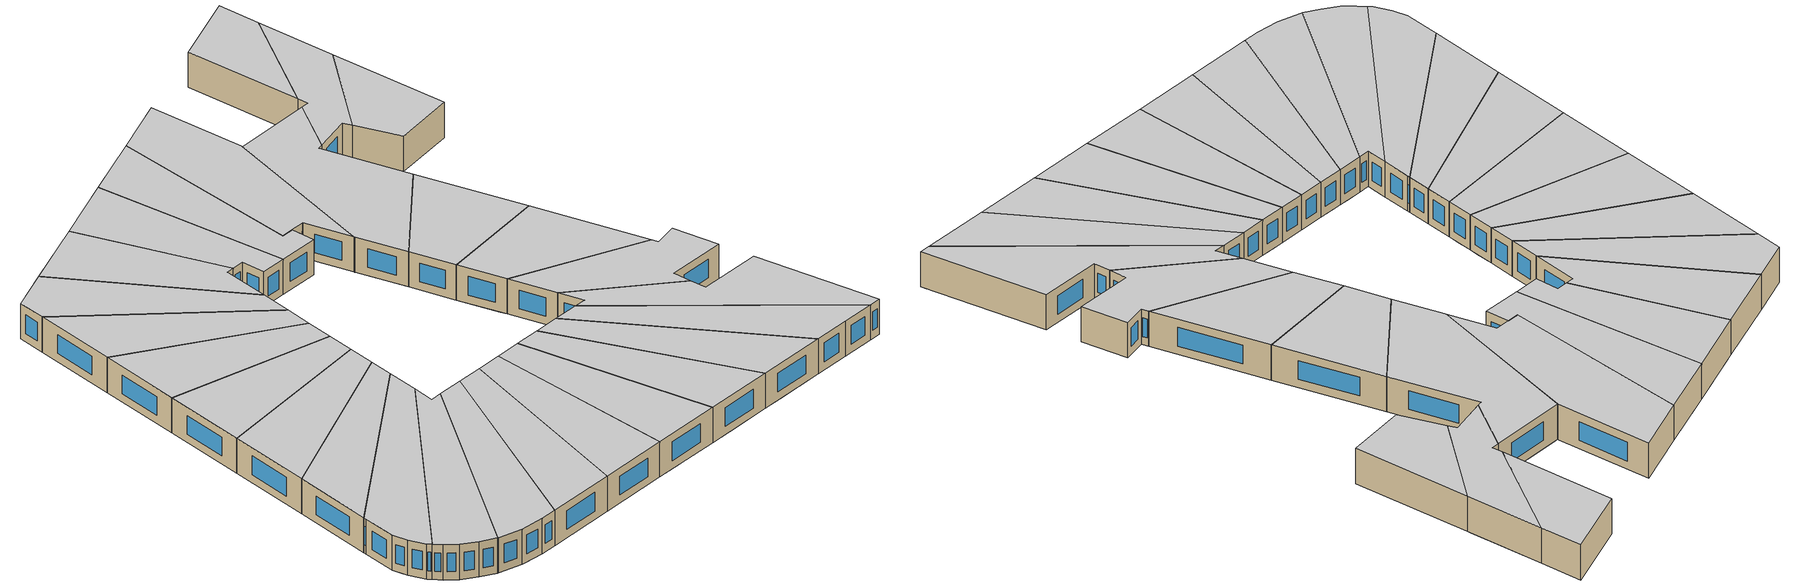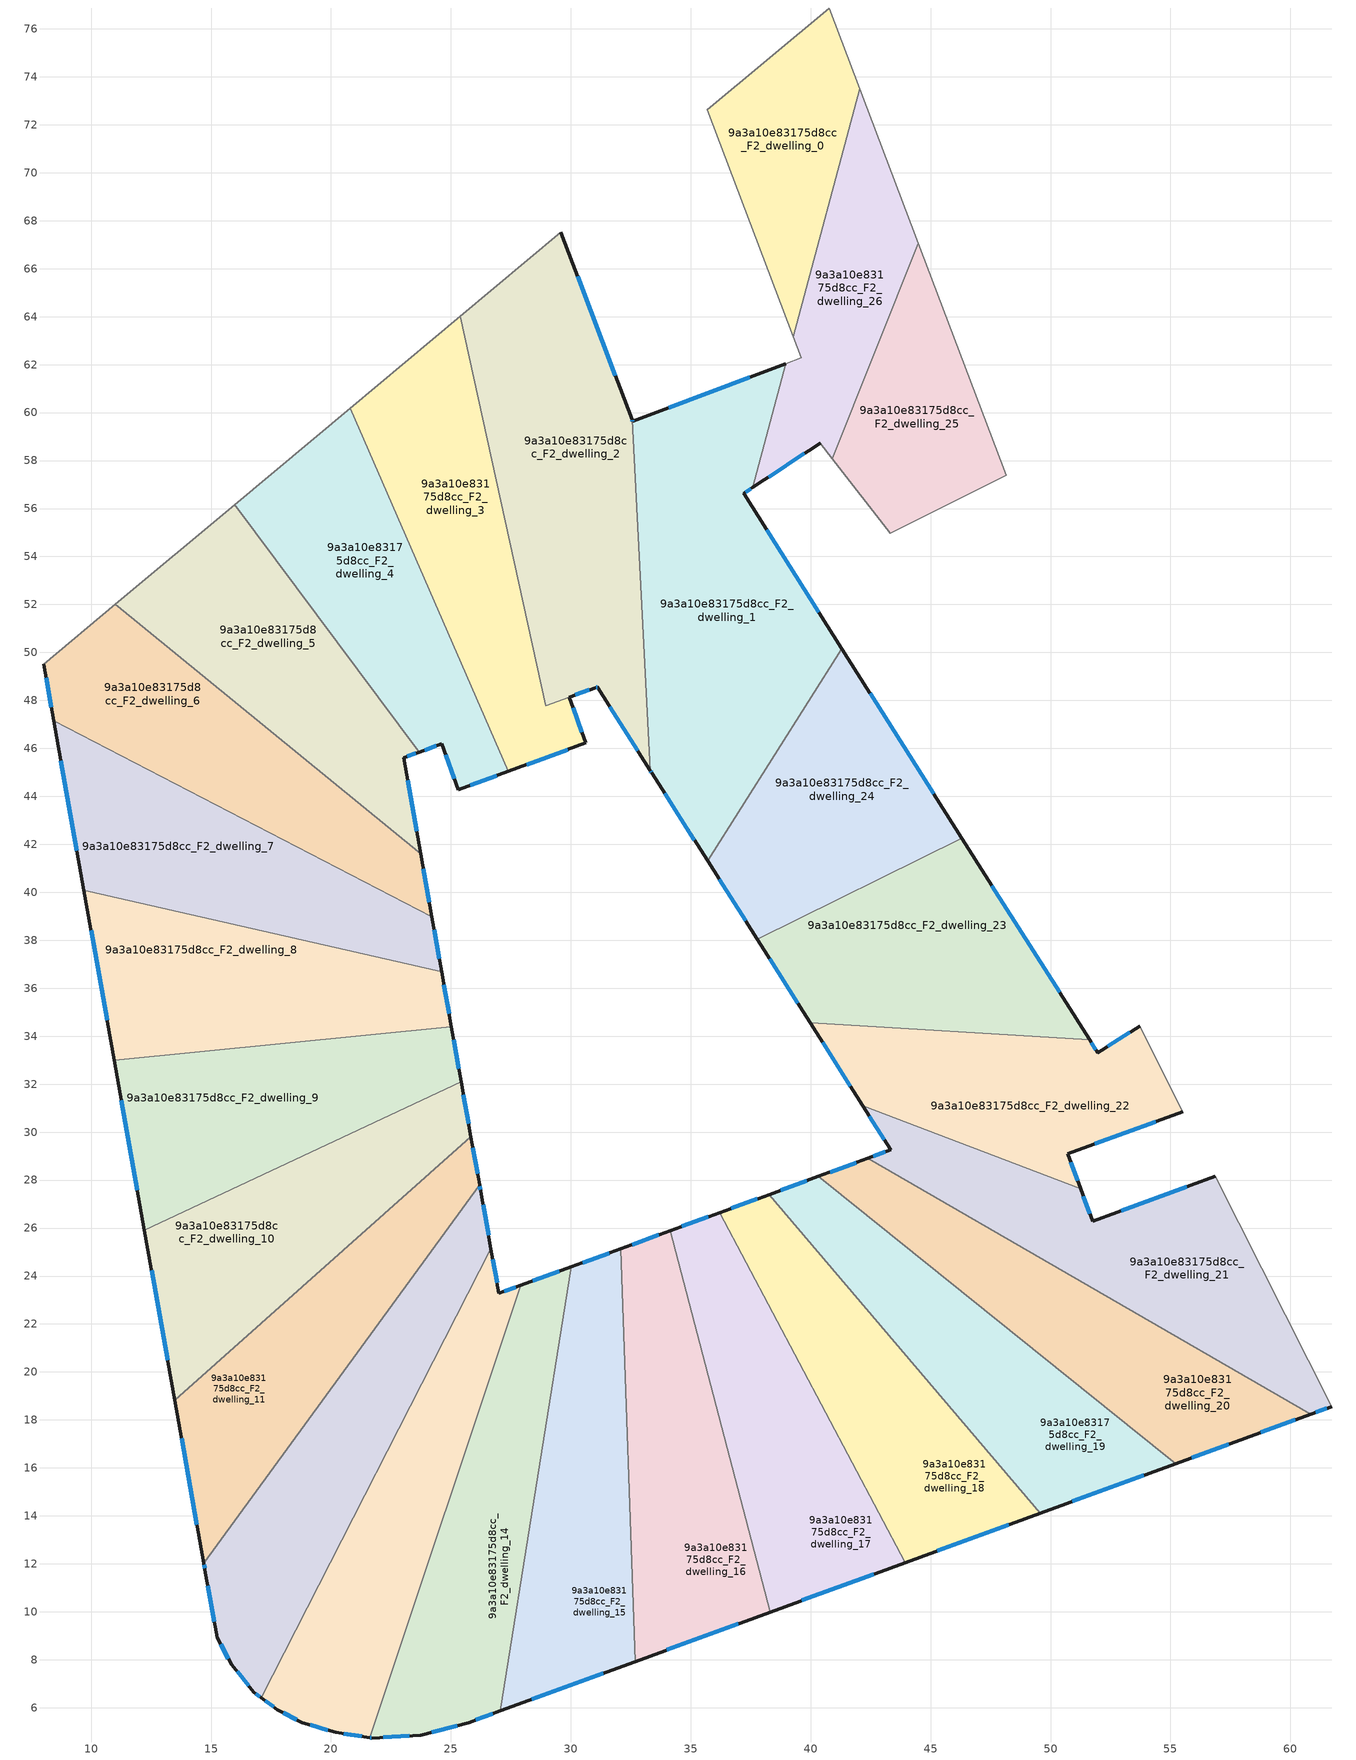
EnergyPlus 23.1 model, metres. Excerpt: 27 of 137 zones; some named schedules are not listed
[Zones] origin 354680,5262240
9a3a10e83175d8cc_F2_dwelling_0
 floor to 9a3a10e83175d8cc_F1_dwelling_3 (EU_floor_Construction): 40.77,76.87 42.04,73.51 39.27,63.17 35.68,72.62 z6
 wall adiabatic (EU_wall_Construction): 42.04,73.51 40.77,76.87 35.68,72.62 39.27,63.17 z6:9
 wall to 9a3a10e83175d8cc_F2_dwelling_26 (EU_wall_Construction): 39.27,63.17 42.04,73.51 z6:9
 ceiling to 9a3a10e83175d8cc_F3_dwelling_0 (EU_floor_Construction): 39.27,63.17 42.04,73.51 40.77,76.87 35.68,72.62 z9
9a3a10e83175d8cc_F2_dwelling_1
 floor to 9a3a10e83175d8cc_F1_dwelling_4 (EU_floor_Construction): 38.97,62.04 37.58,56.88 37.2,56.63 41.12,50.45 35.62,41.44 33.38,44.99 33.35,45.03 32.78,59.71 z6
 floor to 9a3a10e83175d8cc_F1_dwelling_0 (EU_floor_Construction): 41.12,50.45 41.3,50.16 35.7,41.32 35.62,41.44 z6
 floor to 9a3a10e83175d8cc_F1_dwelling_5 (EU_floor_Construction): 32.78,59.71 33.35,45.03 33.32,45.08 32.56,59.69 32.58,59.63 z6
 wall outside (EU_wall_Construction): 38.97,62.04 32.58,59.63 32.55,59.69 / 41.3,50.16 37.2,56.63 37.58,56.88 / 33.32,45.08 33.38,44.99 35.7,41.32 z6:9
 wall to 9a3a10e83175d8cc_F2_dwelling_2 (EU_wall_Construction): 32.55,59.69 33.32,45.08 z6:9
 wall to 9a3a10e83175d8cc_F2_dwelling_24 (EU_wall_Construction): 35.7,41.32 41.3,50.16 z6:9
 wall to 9a3a10e83175d8cc_F2_dwelling_26 (EU_wall_Construction): 37.58,56.88 38.97,62.04 z6:9
 window (EU_Window_Construction): 32.57,59.65 32.56,59.68 / 37.47,61.48 34.08,60.2 / 37.29,56.69 37.49,56.82 / 40.34,51.68 38.17,55.11 / 33.92,44.12 35.15,42.18 / 33.33,45.06 33.36,45.01 z6.7:8.3
 ceiling to 9a3a10e83175d8cc_F3_dwelling_1 (EU_floor_Construction): 35.7,41.32 41.3,50.16 37.2,56.63 37.58,56.88 38.97,62.04 32.58,59.63 32.55,59.69 33.32,45.08 33.38,44.99 z9
9a3a10e83175d8cc_F2_dwelling_10
 floor adiabatic (EU_floor_Construction): 25.43,32.1 25.68,30.72 12.99,21.62 12.22,25.91 z6
 floor to 9a3a10e83175d8cc_F1_dwelling_14 (EU_floor_Construction): 25.68,30.72 25.84,29.81 13.48,18.83 12.99,21.62 z6
 wall outside (EU_wall_Construction): 25.84,29.82 25.43,32.1 / 12.22,25.91 13.48,18.83 z6:9
 wall to 9a3a10e83175d8cc_F2_dwelling_11 (EU_wall_Construction): 13.48,18.83 25.84,29.82 z6:9
 wall to 9a3a10e83175d8cc_F2_dwelling_9 (EU_wall_Construction): 25.43,32.1 12.22,25.91 z6:9
 window (EU_Window_Construction): 25.74,30.35 25.53,31.57 / 12.52,24.25 13.19,20.49 z6.7:8.3
 ceiling to 9a3a10e83175d8cc_F3_dwelling_10 (EU_floor_Construction): 25.84,29.82 25.43,32.1 12.22,25.91 13.48,18.83 z9
9a3a10e83175d8cc_F2_dwelling_11
 floor to 9a3a10e83175d8cc_F1_dwelling_14 (EU_floor_Construction): 25.84,29.81 26.07,28.51 14.2,14.79 13.48,18.83 z6
 floor to 9a3a10e83175d8cc_F1_dwelling_15 (EU_floor_Construction): 26.07,28.51 26.2,27.8 14.7,12.02 14.2,14.79 z6
 wall outside (EU_wall_Construction): 26.2,27.8 25.84,29.82 / 13.48,18.83 14.7,12.02 z6:9
 wall to 9a3a10e83175d8cc_F2_dwelling_12 (EU_wall_Construction): 14.7,12.02 26.2,27.8 z6:9
 window (EU_Window_Construction): 26.11,28.27 25.92,29.34 / 13.77,17.23 14.41,13.62 z6.7:8.3
 ceiling to 9a3a10e83175d8cc_F3_dwelling_11 (EU_floor_Construction): 14.7,12.02 26.2,27.8 25.84,29.82 13.48,18.83 z9
9a3a10e83175d8cc_F2_dwelling_12
 floor to 9a3a10e83175d8cc_F1_dwelling_15 (EU_floor_Construction): 26.2,27.8 26.46,26.3 15.61,8.26 15.25,8.91 14.74,11.76 14.7,12.02 z6
 floor to 9a3a10e83175d8cc_F1_dwelling_16 (EU_floor_Construction): 26.46,26.3 26.67,25.14 17.1,6.41 16.78,6.64 15.87,7.79 15.61,8.26 z6
 wall outside (EU_wall_Construction): 14.7,12.02 14.74,11.75 15.25,8.91 15.87,7.79 16.78,6.64 17.1,6.41 / 26.67,25.14 26.24,27.53 26.2,27.8 z6:9
 wall to 9a3a10e83175d8cc_F2_dwelling_13 (EU_wall_Construction): 17.1,6.41 26.67,25.14 z6:9
 window (EU_Window_Construction): 14.86,11.08 15.13,9.58 / 14.71,11.96 14.73,11.81 / 26.23,27.59 26.21,27.73 / 26.57,25.7 26.34,26.97 / 16.86,6.59 17.03,6.46 / 16.08,7.52 16.57,6.91 / 15.4,8.65 15.72,8.05 z6.7:8.3
 ceiling to 9a3a10e83175d8cc_F3_dwelling_12 (EU_floor_Construction): 17.1,6.41 26.67,25.14 26.24,27.53 26.2,27.8 14.7,12.02 14.74,11.75 15.25,8.91 15.87,7.79 16.78,6.64 z9
9a3a10e83175d8cc_F2_dwelling_13
 floor to 9a3a10e83175d8cc_F1_dwelling_17 (EU_floor_Construction): 27.92,23.61 21.62,4.75 20.19,4.98 19.2,5.27 26.93,23.65 27,23.28 z6
 floor to 9a3a10e83175d8cc_F1_dwelling_16 (EU_floor_Construction): 26.67,25.14 26.93,23.65 19.2,5.27 18.81,5.38 17.77,5.93 17.1,6.41 z6
 wall outside (EU_wall_Construction): 17.1,6.41 17.77,5.93 18.81,5.38 20.19,4.98 21.62,4.75 / 27.92,23.61 27,23.28 26.67,25.14 z6:9
 wall to 9a3a10e83175d8cc_F2_dwelling_14 (EU_wall_Construction): 21.62,4.75 27.92,23.61 z6:9
 window (EU_Window_Construction): 18.01,5.8 18.56,5.51 / 17.26,6.3 17.61,6.04 / 26.92,23.72 26.75,24.7 / 27.7,23.53 27.22,23.36 / 20.53,4.92 21.29,4.8 / 19.13,5.28 19.87,5.07 z6.7:8.3
 ceiling to 9a3a10e83175d8cc_F3_dwelling_13 (EU_floor_Construction): 21.62,4.75 27.92,23.61 27,23.28 26.67,25.14 17.1,6.41 17.77,5.93 18.81,5.38 20.19,4.98 z9
9a3a10e83175d8cc_F2_dwelling_14
 floor to 9a3a10e83175d8cc_F1_dwelling_18 (EU_floor_Construction): 30.02,24.38 27.05,5.87 25.73,5.38 24.06,4.94 28.91,23.98 z6
 floor to 9a3a10e83175d8cc_F1_dwelling_17 (EU_floor_Construction): 28.91,23.98 24.06,4.94 23.74,4.86 21.7,4.74 21.62,4.75 27.92,23.61 z6
 wall outside (EU_wall_Construction): 21.62,4.75 21.7,4.74 23.74,4.86 25.73,5.38 27.05,5.87 / 30.02,24.38 27.92,23.61 z6:9
 wall to 9a3a10e83175d8cc_F2_dwelling_15 (EU_wall_Construction): 27.05,5.87 30.02,24.38 z6:9
 window (EU_Window_Construction): 22.18,4.77 23.26,4.83 / 21.64,4.75 21.68,4.74 / 29.53,24.2 28.41,23.79 / 26.04,5.5 26.74,5.75 / 24.21,4.98 25.27,5.26 z6.7:8.3
 ceiling to 9a3a10e83175d8cc_F3_dwelling_14 (EU_floor_Construction): 27.05,5.87 30.02,24.38 27.92,23.61 21.62,4.75 21.7,4.74 23.74,4.86 25.73,5.38 z9
9a3a10e83175d8cc_F2_dwelling_15
 floor to 9a3a10e83175d8cc_F1_dwelling_19 (EU_floor_Construction): 32.08,25.14 32.68,7.93 29.45,6.75 30.9,24.7 z6
 floor to 9a3a10e83175d8cc_F1_dwelling_18 (EU_floor_Construction): 30.9,24.7 29.45,6.75 27.05,5.87 30.02,24.38 z6
 wall outside (EU_wall_Construction): 32.08,25.14 30.02,24.38 / 27.05,5.87 32.68,7.93 z6:9
 wall to 9a3a10e83175d8cc_F2_dwelling_16 (EU_wall_Construction): 32.68,7.93 32.08,25.14 z6:9
 window (EU_Window_Construction): 31.6,24.96 30.51,24.56 / 28.37,6.35 31.36,7.44 z6.7:8.3
 ceiling to 9a3a10e83175d8cc_F3_dwelling_15 (EU_floor_Construction): 32.68,7.93 32.08,25.14 30.02,24.38 27.05,5.87 z9
9a3a10e83175d8cc_F2_dwelling_16
 floor to 9a3a10e83175d8cc_F1_dwelling_20 (EU_floor_Construction): 34.14,25.89 38.31,9.99 34.88,8.73 32.89,25.43 z6
 floor to 9a3a10e83175d8cc_F1_dwelling_19 (EU_floor_Construction): 32.89,25.43 34.88,8.73 32.68,7.93 32.08,25.14 z6
 wall outside (EU_wall_Construction): 34.14,25.89 32.08,25.14 / 32.68,7.93 38.31,9.99 z6:9
 wall to 9a3a10e83175d8cc_F2_dwelling_17 (EU_wall_Construction): 38.31,9.99 34.14,25.89 z6:9
 window (EU_Window_Construction): 33.66,25.71 32.57,25.31 / 34,8.41 36.99,9.51 z6.7:8.3
 ceiling to 9a3a10e83175d8cc_F3_dwelling_16 (EU_floor_Construction): 38.31,9.99 34.14,25.89 32.08,25.14 32.68,7.93 z9
9a3a10e83175d8cc_F2_dwelling_17
 floor to 9a3a10e83175d8cc_F1_dwelling_20 (EU_floor_Construction): 34.88,26.16 40.32,10.72 38.31,9.99 34.14,25.89 z6
 floor adiabatic (EU_floor_Construction): 36.2,26.64 43.95,12.05 38.31,9.99 40.32,10.72 34.88,26.16 34.14,25.89 z6
 wall outside (EU_wall_Construction): 36.2,26.64 34.14,25.89 / 38.31,9.99 43.95,12.05 z6:9
 wall to 9a3a10e83175d8cc_F2_dwelling_18 (EU_wall_Construction): 43.95,12.05 36.2,26.64 z6:9
 window (EU_Window_Construction): 35.72,26.47 34.63,26.07 / 39.64,10.47 42.62,11.57 z6.7:8.3
 ceiling to 9a3a10e83175d8cc_F3_dwelling_17 (EU_floor_Construction): 43.95,12.05 36.2,26.64 34.14,25.89 38.31,9.99 z9
9a3a10e83175d8cc_F2_dwelling_18
 floor to 9a3a10e83175d8cc_F1_dwelling_22 (EU_floor_Construction): 38.27,27.4 49.58,14.12 45.75,12.71 36.86,26.89 z6
 floor to 9a3a10e83175d8cc_F1_dwelling_21 (EU_floor_Construction): 36.86,26.89 45.75,12.71 43.95,12.05 36.2,26.64 z6
 wall outside (EU_wall_Construction): 38.27,27.4 36.2,26.64 / 43.95,12.05 49.58,14.12 z6:9
 wall to 9a3a10e83175d8cc_F2_dwelling_19 (EU_wall_Construction): 49.58,14.12 38.27,27.4 z6:9
 window (EU_Window_Construction): 37.78,27.22 36.69,26.82 / 45.27,12.54 48.26,13.63 z6.7:8.3
 ceiling to 9a3a10e83175d8cc_F3_dwelling_18 (EU_floor_Construction): 49.58,14.12 38.27,27.4 36.2,26.64 43.95,12.05 z9
9a3a10e83175d8cc_F2_dwelling_19
 floor to 9a3a10e83175d8cc_F1_dwelling_23 (EU_floor_Construction): 55.21,16.18 51.18,14.7 38.85,27.61 40.33,28.15 z6
 floor to 9a3a10e83175d8cc_F1_dwelling_22 (EU_floor_Construction): 38.85,27.61 51.18,14.7 49.58,14.12 38.27,27.4 z6
 wall outside (EU_wall_Construction): 40.33,28.15 38.27,27.4 / 49.58,14.12 55.21,16.18 z6:9
 wall to 9a3a10e83175d8cc_F2_dwelling_20 (EU_wall_Construction): 55.21,16.18 40.33,28.15 z6:9
 window (EU_Window_Construction): 39.84,27.98 38.75,27.58 / 50.9,14.6 53.89,15.69 z6.7:8.3
 ceiling to 9a3a10e83175d8cc_F3_dwelling_19 (EU_floor_Construction): 55.21,16.18 40.33,28.15 38.27,27.4 49.58,14.12 z9
9a3a10e83175d8cc_F2_dwelling_2
 floor to 9a3a10e83175d8cc_F1_dwelling_5 (EU_floor_Construction): 29.58,67.53 32.56,59.69 33.32,45.08 31.11,48.56 31.03,48.54 30.67,48.4 25.89,64.43 z6
 floor to 9a3a10e83175d8cc_F1_dwelling_6 (EU_floor_Construction): 25.89,64.43 30.66,48.4 28.95,47.78 25.39,64.02 z6
 wall outside (EU_wall_Construction): 29.94,48.14 31.03,48.54 31.11,48.56 33.32,45.08 / 32.55,59.69 29.58,67.53 z6:9
 wall to 9a3a10e83175d8cc_F2_dwelling_3 (EU_wall_Construction): 28.95,47.78 29.93,48.14 / 25.39,64.02 28.95,47.79 z6:9
 wall adiabatic (EU_wall_Construction): 29.58,67.53 25.39,64.02 z6:9
 window (EU_Window_Construction): 31.05,48.54 31.09,48.56 / 30.19,48.23 30.78,48.44 / 31.86,61.53 30.28,65.69 / 31.63,47.74 32.8,45.9 z6.7:8.3
 ceiling to 9a3a10e83175d8cc_F3_dwelling_2 (EU_floor_Construction): 33.32,45.08 32.55,59.69 29.58,67.53 25.39,64.02 28.95,47.78 31.03,48.54 31.11,48.56 z9
9a3a10e83175d8cc_F2_dwelling_20
 floor to 9a3a10e83175d8cc_F1_dwelling_24 (EU_floor_Construction): 60.85,18.24 58.12,17.25 56.61,16.69 40.84,28.34 42.39,28.91 z6
 floor to 9a3a10e83175d8cc_F1_dwelling_23 (EU_floor_Construction): 56.61,16.69 55.21,16.18 40.33,28.15 40.84,28.34 z6
 wall outside (EU_wall_Construction): 42.39,28.91 40.33,28.15 / 55.21,16.18 58.12,17.25 60.85,18.24 z6:9
 wall to 9a3a10e83175d8cc_F2_dwelling_21 (EU_wall_Construction): 60.85,18.24 42.39,28.91 z6:9
 window (EU_Window_Construction): 41.9,28.73 40.81,28.33 / 58.77,17.48 60.21,18 / 55.9,16.43 57.44,16.99 z6.7:8.3
 ceiling to 9a3a10e83175d8cc_F3_dwelling_20 (EU_floor_Construction): 60.85,18.24 42.39,28.91 40.33,28.15 55.21,16.18 58.12,17.25 z9
9a3a10e83175d8cc_F2_dwelling_21
 floor to 9a3a10e83175d8cc_F1_dwelling_24 (EU_floor_Construction): 51.95,26.2 51.67,26.09 51.77,25.81 51.49,25.71 51.59,25.43 51.33,25.33 51.71,25.12 51.86,24.7 52.26,24.48 52.42,24.06 52.82,23.84 52.9,23.63 61.52,18.97 61.73,18.56 60.85,18.24 42.39,28.91 42.95,29.11 43.04,29.15 43.27,29.23 43.31,29.25 51.68,26.49 51.76,26.29 51.9,26.34 z6
 floor adiabatic (EU_floor_Construction): 56.87,28.16 61.73,18.56 61.52,18.97 52.9,23.63 52.82,23.84 52.42,24.06 52.26,24.48 51.86,24.7 51.71,25.12 51.33,25.33 51.59,25.43 51.49,25.71 51.77,25.81 51.67,26.09 51.95,26.2 51.9,26.34 z6
 floor to 9a3a10e83175d8cc_F1_dwelling_26 (EU_floor_Construction): 51.26,27.63 51.68,26.49 43.31,29.25 43.34,29.25 42.17,31.09 z6
 wall outside (EU_wall_Construction): 60.85,18.24 61.73,18.56 / 42.17,31.09 43.34,29.25 42.39,28.91 / 56.87,28.16 51.76,26.29 51.26,27.63 z6:9
 wall adiabatic (EU_wall_Construction): 61.73,18.56 56.87,28.16 z6:9
 wall to 9a3a10e83175d8cc_F2_dwelling_22 (EU_wall_Construction): 51.26,27.63 42.17,31.09 z6:9
 window (EU_Window_Construction): 61.06,18.31 61.52,18.48 / 43.11,29.17 42.61,28.99 / 42.45,30.66 43.06,29.69 / 51.64,26.6 51.37,27.32 / 55.67,27.72 52.96,26.73 z6.7:8.3
 ceiling to 9a3a10e83175d8cc_F3_dwelling_21 (EU_floor_Construction): 61.73,18.56 56.87,28.16 51.76,26.29 51.26,27.63 42.17,31.09 43.34,29.25 42.39,28.91 60.85,18.24 z9
9a3a10e83175d8cc_F2_dwelling_22
 floor to 9a3a10e83175d8cc_F1_dwelling_26 (EU_floor_Construction): 53.71,34.41 55.52,30.84 50.72,29.09 51.26,27.63 42.17,31.09 39.98,34.56 51.63,33.85 51.97,33.31 z6
 wall outside (EU_wall_Construction): 51.26,27.63 50.72,29.09 55.52,30.84 / 39.98,34.56 42.17,31.09 / 53.71,34.41 51.97,33.31 51.63,33.85 z6:9
 wall adiabatic (EU_wall_Construction): 55.52,30.84 53.71,34.41 z6:9
 wall to 9a3a10e83175d8cc_F2_dwelling_23 (EU_wall_Construction): 51.63,33.85 39.98,34.56 z6:9
 window (EU_Window_Construction): 51.84,29.5 54.39,30.43 / 51.13,27.98 50.84,28.75 / 40.49,33.74 41.66,31.9 / 51.89,33.44 51.71,33.72 / 53.3,34.15 52.38,33.57 z6.7:8.3
 ceiling to 9a3a10e83175d8cc_F3_dwelling_22 (EU_floor_Construction): 55.52,30.84 53.71,34.41 51.97,33.31 51.63,33.85 39.98,34.56 42.17,31.09 51.26,27.63 50.72,29.09 z9
9a3a10e83175d8cc_F2_dwelling_23
 floor to 9a3a10e83175d8cc_F1_dwelling_27 (EU_floor_Construction): 46.31,42.25 50.91,34.99 39.68,35.03 37.77,38.04 z6
 floor to 9a3a10e83175d8cc_F1_dwelling_26 (EU_floor_Construction): 50.91,34.99 51.63,33.85 39.98,34.56 39.68,35.03 z6
 wall outside (EU_wall_Construction): 37.77,38.04 39.98,34.56 / 51.63,33.85 46.31,42.25 z6:9
 wall to 9a3a10e83175d8cc_F2_dwelling_24 (EU_wall_Construction): 46.31,42.25 37.77,38.04 z6:9
 window (EU_Window_Construction): 38.29,37.22 39.46,35.38 / 50.38,35.82 47.56,40.28 z6.7:8.3
 ceiling to 9a3a10e83175d8cc_F3_dwelling_23 (EU_floor_Construction): 51.63,33.85 46.31,42.25 37.77,38.04 39.98,34.56 z9
9a3a10e83175d8cc_F2_dwelling_24
 floor to 9a3a10e83175d8cc_F1_dwelling_0 (EU_floor_Construction): 41.3,50.16 45.74,43.15 37.54,38.41 35.7,41.32 z6
 floor to 9a3a10e83175d8cc_F1_dwelling_27 (EU_floor_Construction): 45.74,43.15 46.31,42.25 37.77,38.04 37.54,38.41 z6
 wall outside (EU_wall_Construction): 35.7,41.32 37.77,38.04 / 46.31,42.25 41.3,50.16 z6:9
 window (EU_Window_Construction): 36.19,40.55 37.29,38.81 / 45.13,44.11 42.48,48.3 z6.7:8.3
 ceiling to 9a3a10e83175d8cc_F3_dwelling_24 (EU_floor_Construction): 46.31,42.25 41.3,50.16 35.7,41.32 37.77,38.04 z9
9a3a10e83175d8cc_F2_dwelling_25
 floor to 9a3a10e83175d8cc_F1_dwelling_1 (EU_floor_Construction): 44.49,67.07 48.16,57.39 43.33,54.98 40.9,58.07 z6
 wall adiabatic (EU_wall_Construction): 40.9,58.07 43.33,54.98 48.16,57.39 44.49,67.07 z6:9
 wall to 9a3a10e83175d8cc_F2_dwelling_26 (EU_wall_Construction): 44.49,67.07 40.9,58.07 z6:9
 ceiling to 9a3a10e83175d8cc_F3_dwelling_25 (EU_floor_Construction): 48.16,57.39 44.49,67.07 40.9,58.07 43.33,54.98 z9
9a3a10e83175d8cc_F2_dwelling_26
 floor outside (EU_floor_Construction): 39.6,62.29 38.97,62.05 37.59,56.88 38.61,57.56 37.58,56.88 38.97,62.04 z6
 floor to 9a3a10e83175d8cc_F1_dwelling_2 (EU_floor_Construction): 42.04,73.5 44.39,67.3 41.25,59.29 37.59,56.88 38.97,62.05 39.6,62.29 39.27,63.16 z6
 floor to 9a3a10e83175d8cc_F1_dwelling_1 (EU_floor_Construction): 44.39,67.3 44.49,67.07 40.9,58.07 40.39,58.73 41.25,59.29 z6
 wall outside (EU_wall_Construction): 37.58,56.88 40.39,58.73 z6:9
 wall adiabatic (EU_wall_Construction): 39.27,63.17 39.6,62.29 38.97,62.04 / 44.49,67.07 42.04,73.51 / 40.39,58.73 40.9,58.07 z6:9
 window (EU_Window_Construction): 38.24,57.31 39.73,58.29 z6.7:8.3
 ceiling to 9a3a10e83175d8cc_F3_dwelling_26 (EU_floor_Construction): 40.9,58.07 44.49,67.07 42.04,73.51 39.27,63.17 39.6,62.29 38.97,62.04 37.58,56.88 40.39,58.73 z9
9a3a10e83175d8cc_F2_dwelling_3
 floor to 9a3a10e83175d8cc_F1_dwelling_6 (EU_floor_Construction): 25.39,64.02 28.95,47.78 29.93,48.14 30.63,46.23 27.7,45.16 21.48,60.75 z6
 floor to 9a3a10e83175d8cc_F1_dwelling_7 (EU_floor_Construction): 21.48,60.75 27.7,45.16 27.39,45.04 20.81,60.19 z6
 wall outside (EU_wall_Construction): 27.4,45.04 30.63,46.23 29.93,48.14 z6:9
 wall to 9a3a10e83175d8cc_F2_dwelling_4 (EU_wall_Construction): 20.8,60.19 27.4,45.04 z6:9
 wall adiabatic (EU_wall_Construction): 25.39,64.02 20.8,60.19 z6:9
 window (EU_Window_Construction): 28.15,45.32 29.87,45.95 / 30.47,46.68 30.1,47.69 z6.7:8.3
 ceiling to 9a3a10e83175d8cc_F3_dwelling_3 (EU_floor_Construction): 30.63,46.23 29.93,48.14 28.95,47.78 25.39,64.02 20.8,60.19 27.4,45.04 z9
9a3a10e83175d8cc_F2_dwelling_4
 floor to 9a3a10e83175d8cc_F1_dwelling_7 (EU_floor_Construction): 20.81,60.19 27.39,45.04 25.31,44.28 24.62,46.19 24.29,46.07 16.93,56.95 z6
 floor to 9a3a10e83175d8cc_F1_dwelling_8 (EU_floor_Construction): 16.93,56.95 24.29,46.07 23.69,45.85 15.99,56.16 z6
 wall outside (EU_wall_Construction): 23.69,45.85 24.62,46.19 25.31,44.28 27.4,45.04 z6:9
 wall to 9a3a10e83175d8cc_F2_dwelling_5 (EU_wall_Construction): 15.99,56.16 23.69,45.85 z6:9
 wall adiabatic (EU_wall_Construction): 20.8,60.19 15.99,56.16 z6:9
 window (EU_Window_Construction): 25.8,44.46 26.91,44.86 / 24.78,45.74 25.15,44.73 / 23.9,45.93 24.4,46.11 z6.7:8.3
 ceiling to 9a3a10e83175d8cc_F3_dwelling_4 (EU_floor_Construction): 27.4,45.04 20.8,60.19 15.99,56.16 23.69,45.85 24.62,46.19 25.31,44.28 z9
9a3a10e83175d8cc_F2_dwelling_5
 floor to 9a3a10e83175d8cc_F1_dwelling_8 (EU_floor_Construction): 15.99,56.16 23.69,45.85 23.03,45.61 23.6,42.4 12.02,52.84 z6
 floor to 9a3a10e83175d8cc_F1_dwelling_9 (EU_floor_Construction): 23.6,42.4 23.74,41.6 11.01,52 12.02,52.84 z6
 wall outside (EU_wall_Construction): 23.74,41.6 23.03,45.61 23.69,45.85 z6:9
 wall to 9a3a10e83175d8cc_F2_dwelling_6 (EU_wall_Construction): 11.01,52 23.74,41.6 z6:9
 wall adiabatic (EU_wall_Construction): 15.99,56.16 11.01,52 z6:9
 window (EU_Window_Construction): 23.18,45.66 23.53,45.79 / 23.57,42.54 23.19,44.66 z6.7:8.3
 ceiling to 9a3a10e83175d8cc_F3_dwelling_5 (EU_floor_Construction): 23.74,41.6 23.03,45.61 23.69,45.85 15.99,56.16 11.01,52 z9
9a3a10e83175d8cc_F2_dwelling_6
 floor to 9a3a10e83175d8cc_F1_dwelling_9 (EU_floor_Construction): 23.74,41.6 24.1,39.55 8.12,48.94 8.02,49.5 11.01,52 z6
 floor to 9a3a10e83175d8cc_F1_dwelling_10 (EU_floor_Construction): 24.1,39.55 24.21,38.97 8.44,47.15 8.12,48.94 z6
 wall outside (EU_wall_Construction): 24.21,38.97 23.74,41.6 / 8.02,49.5 8.44,47.16 z6:9
 wall to 9a3a10e83175d8cc_F2_dwelling_7 (EU_wall_Construction): 8.44,47.16 24.21,38.97 z6:9
 wall adiabatic (EU_wall_Construction): 11.01,52 8.02,49.5 z6:9
 window (EU_Window_Construction): 24.1,39.59 23.85,40.98 / 8.12,48.95 8.34,47.71 z6.7:8.3
 ceiling to 9a3a10e83175d8cc_F3_dwelling_6 (EU_floor_Construction): 24.21,38.97 23.74,41.6 11.01,52 8.02,49.5 8.44,47.16 z9
9a3a10e83175d8cc_F2_dwelling_7
 floor adiabatic (EU_floor_Construction): 24.21,38.97 24.61,36.68 9.7,40.08 8.44,47.16 z6
 wall outside (EU_wall_Construction): 24.61,36.68 24.21,38.97 / 8.44,47.16 9.7,40.08 z6:9
 wall to 9a3a10e83175d8cc_F2_dwelling_8 (EU_wall_Construction): 9.7,40.08 24.61,36.68 z6:9
 window (EU_Window_Construction): 24.52,37.22 24.3,38.43 / 8.74,45.49 9.4,41.74 z6.7:8.3
 ceiling to 9a3a10e83175d8cc_F3_dwelling_7 (EU_floor_Construction): 24.61,36.68 24.21,38.97 8.44,47.16 9.7,40.08 z9
9a3a10e83175d8cc_F2_dwelling_8
 floor to 9a3a10e83175d8cc_F1_dwelling_11 (EU_floor_Construction): 24.61,36.68 24.89,35.13 10.55,35.28 9.7,40.07 z6
 floor to 9a3a10e83175d8cc_F1_dwelling_12 (EU_floor_Construction): 24.89,35.13 25.02,34.39 10.96,32.99 10.55,35.28 z6
 wall outside (EU_wall_Construction): 25.02,34.39 24.61,36.68 / 9.7,40.08 10.96,32.99 z6:9
 wall to 9a3a10e83175d8cc_F2_dwelling_9 (EU_wall_Construction): 10.96,32.99 25.02,34.39 z6:9
 window (EU_Window_Construction): 24.93,34.93 24.71,36.14 / 10,38.41 10.66,34.66 z6.7:8.3
 ceiling to 9a3a10e83175d8cc_F3_dwelling_8 (EU_floor_Construction): 25.02,34.39 24.61,36.68 9.7,40.08 10.96,32.99 z9
9a3a10e83175d8cc_F2_dwelling_9
 floor to 9a3a10e83175d8cc_F1_dwelling_12 (EU_floor_Construction): 25.02,34.39 25.28,32.92 11.77,28.45 10.96,32.99 z6
 floor to 9a3a10e83175d8cc_F1_dwelling_13 (EU_floor_Construction): 25.28,32.92 25.43,32.1 12.22,25.91 11.77,28.45 z6
 wall outside (EU_wall_Construction): 25.43,32.1 25.02,34.39 / 10.96,32.99 12.22,25.91 z6:9
 window (EU_Window_Construction): 25.33,32.64 25.12,33.86 / 11.26,31.33 11.93,27.57 z6.7:8.3
 ceiling to 9a3a10e83175d8cc_F3_dwelling_9 (EU_floor_Construction): 25.43,32.1 25.02,34.39 10.96,32.99 12.22,25.91 z9
[Building]
EU S2 Campaign: North Axis=0; Terrain=City; Solar Distribution=FullExterior
[Site:Location]
Budapest.Ferenc.Liszt.Intl.AP: Latitude=47.437; Longitude=19.256; Time Zone=1; Elevation=185
[SizingPeriod:WeatherFileDays]
AnnualSizingPeriod: Begin Month=1; Begin Day of Month=1; End Month=12; End Day of Month=31; Day of Week for Start Day=Monday; Use Weather File Daylight Saving Period=No; Use Weather File Rain and Snow Indicators=No
[MATERIAL]
EU_InternalMass_Material: Roughness=MediumRough; Thickness=0.1; Conductivity=1; Density=1800; Specific Heat=900; Thermal Absorptance=0.9; Solar Absorptance=0.7; Visible Absorptance=0.7
[MATERIAL:NOMASS] Roughness=MediumRough; Thermal Absorptance=0.9; Solar Absorptance=0.7; Visible Absorptance=0.7
Name | Thermal Resistance
EU_wall_NoMass | 0.832559
EU_floor_NoMass | 0.872794
[WINDOWMATERIAL:SIMPLEGLAZINGSYSTEM]
EU_Window_SimpleGlazing: UFactor=2.79869; Solar Heat Gain Coefficient=0.75; Visible Transmittance=0.75
[CONSTRUCTION]
EU_wall_Construction: EU_wall_NoMass
EU_floor_Construction: EU_floor_NoMass
EU_Window_Construction: EU_Window_SimpleGlazing
EU_InternalMass_Construction: EU_InternalMass_Material
[ZONE] Type=1; Multiplier=1; Ceiling Height=autocalculate; Floor Area=autocalculate; Part of Total Floor Area=Yes
Name | Volume
9a3a10e83175d8cc_F2_dwelling_0 | 128.708
9a3a10e83175d8cc_F2_dwelling_1 | 317.992
9a3a10e83175d8cc_F2_dwelling_10 | 201.113
9a3a10e83175d8cc_F2_dwelling_11 | 189.413
9a3a10e83175d8cc_F2_dwelling_12 | 212.826
9a3a10e83175d8cc_F2_dwelling_13; 9a3a10e83175d8cc_F2_dwelling_5 | 201.116
9a3a10e83175d8cc_F2_dwelling_14 | 201.137
9a3a10e83175d8cc_F2_dwelling_15 | 201.143
9a3a10e83175d8cc_F2_dwelling_16 | 201.108
9a3a10e83175d8cc_F2_dwelling_17 | 201.131
9a3a10e83175d8cc_F2_dwelling_18 | 201.117
9a3a10e83175d8cc_F2_dwelling_19 | 201.104
9a3a10e83175d8cc_F2_dwelling_2 | 294.99
9a3a10e83175d8cc_F2_dwelling_20 | 201.127
9a3a10e83175d8cc_F2_dwelling_21 | 222.108
9a3a10e83175d8cc_F2_dwelling_22 | 181.584
9a3a10e83175d8cc_F2_dwelling_23 | 199.7
9a3a10e83175d8cc_F2_dwelling_24 | 187.812
9a3a10e83175d8cc_F2_dwelling_25 | 132.708
9a3a10e83175d8cc_F2_dwelling_26 | 137.342
9a3a10e83175d8cc_F2_dwelling_3 | 208.362
9a3a10e83175d8cc_F2_dwelling_4 | 201.103
9a3a10e83175d8cc_F2_dwelling_6 | 201.129
9a3a10e83175d8cc_F2_dwelling_7 | 201.11
9a3a10e83175d8cc_F2_dwelling_8 | 201.157
9a3a10e83175d8cc_F2_dwelling_9 | 201.156
[INTERNALMASS] Construction=EU_InternalMass_Construction
Name | Zone or ZoneList | Surface Area
9a3a10e83175d8cc_F2_dwelling_0_EU_InternalMass | 9a3a10e83175d8cc_F2_dwelling_0 | 42.903
9a3a10e83175d8cc_F2_dwelling_1_EU_InternalMass | 9a3a10e83175d8cc_F2_dwelling_1 | 106.006
9a3a10e83175d8cc_F2_dwelling_2_EU_InternalMass | 9a3a10e83175d8cc_F2_dwelling_2 | 98.3212
9a3a10e83175d8cc_F2_dwelling_3_EU_InternalMass | 9a3a10e83175d8cc_F2_dwelling_3 | 69.4542
9a3a10e83175d8cc_F2_dwelling_4_EU_InternalMass | 9a3a10e83175d8cc_F2_dwelling_4 | 67.0344
9a3a10e83175d8cc_F2_dwelling_5_EU_InternalMass | 9a3a10e83175d8cc_F2_dwelling_5 | 67.0388
9a3a10e83175d8cc_F2_dwelling_6_EU_InternalMass | 9a3a10e83175d8cc_F2_dwelling_6 | 67.0428
9a3a10e83175d8cc_F2_dwelling_7_EU_InternalMass | 9a3a10e83175d8cc_F2_dwelling_7 | 67.0368
9a3a10e83175d8cc_F2_dwelling_8_EU_InternalMass | 9a3a10e83175d8cc_F2_dwelling_8 | 67.0524
9a3a10e83175d8cc_F2_dwelling_9_EU_InternalMass | 9a3a10e83175d8cc_F2_dwelling_9 | 67.0522
9a3a10e83175d8cc_F2_dwelling_10_EU_InternalMass | 9a3a10e83175d8cc_F2_dwelling_10 | 67.0375
9a3a10e83175d8cc_F2_dwelling_11_EU_InternalMass | 9a3a10e83175d8cc_F2_dwelling_11 | 63.1312
9a3a10e83175d8cc_F2_dwelling_12_EU_InternalMass | 9a3a10e83175d8cc_F2_dwelling_12 | 70.9498
9a3a10e83175d8cc_F2_dwelling_13_EU_InternalMass | 9a3a10e83175d8cc_F2_dwelling_13 | 67.0388
9a3a10e83175d8cc_F2_dwelling_14_EU_InternalMass | 9a3a10e83175d8cc_F2_dwelling_14 | 67.0455
9a3a10e83175d8cc_F2_dwelling_15_EU_InternalMass | 9a3a10e83175d8cc_F2_dwelling_15 | 67.0476
9a3a10e83175d8cc_F2_dwelling_16_EU_InternalMass | 9a3a10e83175d8cc_F2_dwelling_16 | 67.0362
9a3a10e83175d8cc_F2_dwelling_17_EU_InternalMass | 9a3a10e83175d8cc_F2_dwelling_17 | 67.0437
9a3a10e83175d8cc_F2_dwelling_18_EU_InternalMass | 9a3a10e83175d8cc_F2_dwelling_18 | 67.0392
9a3a10e83175d8cc_F2_dwelling_19_EU_InternalMass | 9a3a10e83175d8cc_F2_dwelling_19 | 67.0346
9a3a10e83175d8cc_F2_dwelling_20_EU_InternalMass | 9a3a10e83175d8cc_F2_dwelling_20 | 67.0422
9a3a10e83175d8cc_F2_dwelling_21_EU_InternalMass | 9a3a10e83175d8cc_F2_dwelling_21 | 74.0344
9a3a10e83175d8cc_F2_dwelling_22_EU_InternalMass | 9a3a10e83175d8cc_F2_dwelling_22 | 60.5286
9a3a10e83175d8cc_F2_dwelling_23_EU_InternalMass | 9a3a10e83175d8cc_F2_dwelling_23 | 66.5668
9a3a10e83175d8cc_F2_dwelling_24_EU_InternalMass | 9a3a10e83175d8cc_F2_dwelling_24 | 62.6039
9a3a10e83175d8cc_F2_dwelling_25_EU_InternalMass | 9a3a10e83175d8cc_F2_dwelling_25 | 44.2367
9a3a10e83175d8cc_F2_dwelling_26_EU_InternalMass | 9a3a10e83175d8cc_F2_dwelling_26 | 45.7807
[OTHEREQUIPMENT] Fuel Type=Electricity; Design Level Calculation Method=Watts/Area; Power per Zone Floor Area=1; Fraction Latent=0; Fraction Radiant=0; Fraction Lost=0; Carbon Dioxide Generation Rate=0; EndUse Subcategory=EU_Step8_InternalGains
Name | Zone or ZoneList or Space or SpaceList | Schedule
EU_Step8_InternalGain_9a3a10e83175d8cc_F2_dwelling_0_f000 | 9a3a10e83175d8cc_F2_dwelling_0 | EU_Step8_GainSchedule_9a3a10e83175d8cc_F2_dwelling_0_f000
EU_Step8_InternalGain_9a3a10e83175d8cc_F2_dwelling_1_f000 | 9a3a10e83175d8cc_F2_dwelling_1 | EU_Step8_GainSchedule_9a3a10e83175d8cc_F2_dwelling_1_f000
EU_Step8_InternalGain_9a3a10e83175d8cc_F2_dwelling_2_f000 | 9a3a10e83175d8cc_F2_dwelling_2 | EU_Step8_GainSchedule_9a3a10e83175d8cc_F2_dwelling_2_f000
EU_Step8_InternalGain_9a3a10e83175d8cc_F2_dwelling_3_f000 | 9a3a10e83175d8cc_F2_dwelling_3 | EU_Step8_GainSchedule_9a3a10e83175d8cc_F2_dwelling_3_f000
EU_Step8_InternalGain_9a3a10e83175d8cc_F2_dwelling_4_f000 | 9a3a10e83175d8cc_F2_dwelling_4 | EU_Step8_GainSchedule_9a3a10e83175d8cc_F2_dwelling_4_f000
EU_Step8_InternalGain_9a3a10e83175d8cc_F2_dwelling_5_f000 | 9a3a10e83175d8cc_F2_dwelling_5 | EU_Step8_GainSchedule_9a3a10e83175d8cc_F2_dwelling_5_f000
EU_Step8_InternalGain_9a3a10e83175d8cc_F2_dwelling_6_f000 | 9a3a10e83175d8cc_F2_dwelling_6 | EU_Step8_GainSchedule_9a3a10e83175d8cc_F2_dwelling_6_f000
EU_Step8_InternalGain_9a3a10e83175d8cc_F2_dwelling_7_f000 | 9a3a10e83175d8cc_F2_dwelling_7 | EU_Step8_GainSchedule_9a3a10e83175d8cc_F2_dwelling_7_f000
EU_Step8_InternalGain_9a3a10e83175d8cc_F2_dwelling_8_f000 | 9a3a10e83175d8cc_F2_dwelling_8 | EU_Step8_GainSchedule_9a3a10e83175d8cc_F2_dwelling_8_f000
EU_Step8_InternalGain_9a3a10e83175d8cc_F2_dwelling_9_f000 | 9a3a10e83175d8cc_F2_dwelling_9 | EU_Step8_GainSchedule_9a3a10e83175d8cc_F2_dwelling_9_f000
EU_Step8_InternalGain_9a3a10e83175d8cc_F2_dwelling_10_f000 | 9a3a10e83175d8cc_F2_dwelling_10 | EU_Step8_GainSchedule_9a3a10e83175d8cc_F2_dwelling_10_f000
EU_Step8_InternalGain_9a3a10e83175d8cc_F2_dwelling_11_f000 | 9a3a10e83175d8cc_F2_dwelling_11 | EU_Step8_GainSchedule_9a3a10e83175d8cc_F2_dwelling_11_f000
EU_Step8_InternalGain_9a3a10e83175d8cc_F2_dwelling_12_f000 | 9a3a10e83175d8cc_F2_dwelling_12 | EU_Step8_GainSchedule_9a3a10e83175d8cc_F2_dwelling_12_f000
EU_Step8_InternalGain_9a3a10e83175d8cc_F2_dwelling_13_f000 | 9a3a10e83175d8cc_F2_dwelling_13 | EU_Step8_GainSchedule_9a3a10e83175d8cc_F2_dwelling_13_f000
EU_Step8_InternalGain_9a3a10e83175d8cc_F2_dwelling_14_f000 | 9a3a10e83175d8cc_F2_dwelling_14 | EU_Step8_GainSchedule_9a3a10e83175d8cc_F2_dwelling_14_f000
EU_Step8_InternalGain_9a3a10e83175d8cc_F2_dwelling_15_f000 | 9a3a10e83175d8cc_F2_dwelling_15 | EU_Step8_GainSchedule_9a3a10e83175d8cc_F2_dwelling_15_f000
EU_Step8_InternalGain_9a3a10e83175d8cc_F2_dwelling_16_f000 | 9a3a10e83175d8cc_F2_dwelling_16 | EU_Step8_GainSchedule_9a3a10e83175d8cc_F2_dwelling_16_f000
EU_Step8_InternalGain_9a3a10e83175d8cc_F2_dwelling_17_f000 | 9a3a10e83175d8cc_F2_dwelling_17 | EU_Step8_GainSchedule_9a3a10e83175d8cc_F2_dwelling_17_f000
EU_Step8_InternalGain_9a3a10e83175d8cc_F2_dwelling_18_f000 | 9a3a10e83175d8cc_F2_dwelling_18 | EU_Step8_GainSchedule_9a3a10e83175d8cc_F2_dwelling_18_f000
EU_Step8_InternalGain_9a3a10e83175d8cc_F2_dwelling_19_f000 | 9a3a10e83175d8cc_F2_dwelling_19 | EU_Step8_GainSchedule_9a3a10e83175d8cc_F2_dwelling_19_f000
EU_Step8_InternalGain_9a3a10e83175d8cc_F2_dwelling_20_f000 | 9a3a10e83175d8cc_F2_dwelling_20 | EU_Step8_GainSchedule_9a3a10e83175d8cc_F2_dwelling_20_f000
EU_Step8_InternalGain_9a3a10e83175d8cc_F2_dwelling_21_f000 | 9a3a10e83175d8cc_F2_dwelling_21 | EU_Step8_GainSchedule_9a3a10e83175d8cc_F2_dwelling_21_f000
EU_Step8_InternalGain_9a3a10e83175d8cc_F2_dwelling_22_f000 | 9a3a10e83175d8cc_F2_dwelling_22 | EU_Step8_GainSchedule_9a3a10e83175d8cc_F2_dwelling_22_f000
EU_Step8_InternalGain_9a3a10e83175d8cc_F2_dwelling_23_f000 | 9a3a10e83175d8cc_F2_dwelling_23 | EU_Step8_GainSchedule_9a3a10e83175d8cc_F2_dwelling_23_f000
EU_Step8_InternalGain_9a3a10e83175d8cc_F2_dwelling_24_f000 | 9a3a10e83175d8cc_F2_dwelling_24 | EU_Step8_GainSchedule_9a3a10e83175d8cc_F2_dwelling_24_f000
EU_Step8_InternalGain_9a3a10e83175d8cc_F2_dwelling_25_f000 | 9a3a10e83175d8cc_F2_dwelling_25 | EU_Step8_GainSchedule_9a3a10e83175d8cc_F2_dwelling_25_f000
EU_Step8_InternalGain_9a3a10e83175d8cc_F2_dwelling_26_f000 | 9a3a10e83175d8cc_F2_dwelling_26 | EU_Step8_GainSchedule_9a3a10e83175d8cc_F2_dwelling_26_f000
[ZONEVENTILATION:DESIGNFLOWRATE] Schedule=EU_AlwaysOn; Design Flow Rate Calculation Method=AirChanges/Hour; Air Changes per Hour=0.475469; Ventilation Type=Natural; Fan Pressure Rise=0; Fan Total Efficiency=1; Constant Term Coefficient=1; Temperature Term Coefficient=0; Velocity Term Coefficient=0; Velocity Squared Term Coefficient=0; Minimum Indoor Temperature=-100; Maximum Indoor Temperature=100; Delta Temperature=-100; Minimum Outdoor Temperature=-100; Maximum Outdoor Temperature=100; Maximum Wind Speed=40
Name | Zone or ZoneList or Space or SpaceList
EU_ConstantAir_9a3a10e83175d8cc_F2_dwelling_0 | 9a3a10e83175d8cc_F2_dwelling_0
EU_ConstantAir_9a3a10e83175d8cc_F2_dwelling_1 | 9a3a10e83175d8cc_F2_dwelling_1
EU_ConstantAir_9a3a10e83175d8cc_F2_dwelling_2 | 9a3a10e83175d8cc_F2_dwelling_2
EU_ConstantAir_9a3a10e83175d8cc_F2_dwelling_3 | 9a3a10e83175d8cc_F2_dwelling_3
EU_ConstantAir_9a3a10e83175d8cc_F2_dwelling_4 | 9a3a10e83175d8cc_F2_dwelling_4
EU_ConstantAir_9a3a10e83175d8cc_F2_dwelling_5 | 9a3a10e83175d8cc_F2_dwelling_5
EU_ConstantAir_9a3a10e83175d8cc_F2_dwelling_6 | 9a3a10e83175d8cc_F2_dwelling_6
EU_ConstantAir_9a3a10e83175d8cc_F2_dwelling_7 | 9a3a10e83175d8cc_F2_dwelling_7
EU_ConstantAir_9a3a10e83175d8cc_F2_dwelling_8 | 9a3a10e83175d8cc_F2_dwelling_8
EU_ConstantAir_9a3a10e83175d8cc_F2_dwelling_9 | 9a3a10e83175d8cc_F2_dwelling_9
EU_ConstantAir_9a3a10e83175d8cc_F2_dwelling_10 | 9a3a10e83175d8cc_F2_dwelling_10
EU_ConstantAir_9a3a10e83175d8cc_F2_dwelling_11 | 9a3a10e83175d8cc_F2_dwelling_11
EU_ConstantAir_9a3a10e83175d8cc_F2_dwelling_12 | 9a3a10e83175d8cc_F2_dwelling_12
EU_ConstantAir_9a3a10e83175d8cc_F2_dwelling_13 | 9a3a10e83175d8cc_F2_dwelling_13
EU_ConstantAir_9a3a10e83175d8cc_F2_dwelling_14 | 9a3a10e83175d8cc_F2_dwelling_14
EU_ConstantAir_9a3a10e83175d8cc_F2_dwelling_15 | 9a3a10e83175d8cc_F2_dwelling_15
EU_ConstantAir_9a3a10e83175d8cc_F2_dwelling_16 | 9a3a10e83175d8cc_F2_dwelling_16
EU_ConstantAir_9a3a10e83175d8cc_F2_dwelling_17 | 9a3a10e83175d8cc_F2_dwelling_17
EU_ConstantAir_9a3a10e83175d8cc_F2_dwelling_18 | 9a3a10e83175d8cc_F2_dwelling_18
EU_ConstantAir_9a3a10e83175d8cc_F2_dwelling_19 | 9a3a10e83175d8cc_F2_dwelling_19
EU_ConstantAir_9a3a10e83175d8cc_F2_dwelling_20 | 9a3a10e83175d8cc_F2_dwelling_20
EU_ConstantAir_9a3a10e83175d8cc_F2_dwelling_21 | 9a3a10e83175d8cc_F2_dwelling_21
EU_ConstantAir_9a3a10e83175d8cc_F2_dwelling_22 | 9a3a10e83175d8cc_F2_dwelling_22
EU_ConstantAir_9a3a10e83175d8cc_F2_dwelling_23 | 9a3a10e83175d8cc_F2_dwelling_23
EU_ConstantAir_9a3a10e83175d8cc_F2_dwelling_24 | 9a3a10e83175d8cc_F2_dwelling_24
EU_ConstantAir_9a3a10e83175d8cc_F2_dwelling_25 | 9a3a10e83175d8cc_F2_dwelling_25
EU_ConstantAir_9a3a10e83175d8cc_F2_dwelling_26 | 9a3a10e83175d8cc_F2_dwelling_26
[HVACTEMPLATE:ZONE:IDEALLOADSAIRSYSTEM] System Availability Schedule=EU_AlwaysOn; Maximum Heating Supply Air Temperature=50; Minimum Cooling Supply Air Temperature=13; Maximum Heating Supply Air Humidity Ratio=0.0156; Minimum Cooling Supply Air Humidity Ratio=0.0077; Heating Limit=NoLimit; Cooling Limit=NoLimit; Heating Availability Schedule=EU_AlwaysOn; Cooling Availability Schedule=EU_CoolingOff; Dehumidification Control Type=ConstantSensibleHeatRatio; Cooling Sensible Heat Ratio=0.7; Dehumidification Setpoint=60; Humidification Control Type=None; Humidification Setpoint=30; Outdoor Air Method=None; Outdoor Air Flow Rate per Person=0.00944; Outdoor Air Flow Rate per Zone Floor Area=0; Outdoor Air Flow Rate per Zone=0; Demand Controlled Ventilation Type=None; Outdoor Air Economizer Type=NoEconomizer; Heat Recovery Type=None; Sensible Heat Recovery Effectiveness=0.7; Latent Heat Recovery Effectiveness=0.65
Name | Template Thermostat
9a3a10e83175d8cc_F2_dwelling_0 | EU_HeatOnly_9a3a10e83175d8cc_F2_dwelling_0
9a3a10e83175d8cc_F2_dwelling_1 | EU_HeatOnly_9a3a10e83175d8cc_F2_dwelling_1
9a3a10e83175d8cc_F2_dwelling_2 | EU_HeatOnly_9a3a10e83175d8cc_F2_dwelling_2
9a3a10e83175d8cc_F2_dwelling_3 | EU_HeatOnly_9a3a10e83175d8cc_F2_dwelling_3
9a3a10e83175d8cc_F2_dwelling_4 | EU_HeatOnly_9a3a10e83175d8cc_F2_dwelling_4
9a3a10e83175d8cc_F2_dwelling_5 | EU_HeatOnly_9a3a10e83175d8cc_F2_dwelling_5
9a3a10e83175d8cc_F2_dwelling_6 | EU_HeatOnly_9a3a10e83175d8cc_F2_dwelling_6
9a3a10e83175d8cc_F2_dwelling_7 | EU_HeatOnly_9a3a10e83175d8cc_F2_dwelling_7
9a3a10e83175d8cc_F2_dwelling_8 | EU_HeatOnly_9a3a10e83175d8cc_F2_dwelling_8
9a3a10e83175d8cc_F2_dwelling_9 | EU_HeatOnly_9a3a10e83175d8cc_F2_dwelling_9
9a3a10e83175d8cc_F2_dwelling_10 | EU_HeatOnly_9a3a10e83175d8cc_F2_dwelling_10
9a3a10e83175d8cc_F2_dwelling_11 | EU_HeatOnly_9a3a10e83175d8cc_F2_dwelling_11
9a3a10e83175d8cc_F2_dwelling_12 | EU_HeatOnly_9a3a10e83175d8cc_F2_dwelling_12
9a3a10e83175d8cc_F2_dwelling_13 | EU_HeatOnly_9a3a10e83175d8cc_F2_dwelling_13
9a3a10e83175d8cc_F2_dwelling_14 | EU_HeatOnly_9a3a10e83175d8cc_F2_dwelling_14
9a3a10e83175d8cc_F2_dwelling_15 | EU_HeatOnly_9a3a10e83175d8cc_F2_dwelling_15
9a3a10e83175d8cc_F2_dwelling_16 | EU_HeatOnly_9a3a10e83175d8cc_F2_dwelling_16
9a3a10e83175d8cc_F2_dwelling_17 | EU_HeatOnly_9a3a10e83175d8cc_F2_dwelling_17
9a3a10e83175d8cc_F2_dwelling_18 | EU_HeatOnly_9a3a10e83175d8cc_F2_dwelling_18
9a3a10e83175d8cc_F2_dwelling_19 | EU_HeatOnly_9a3a10e83175d8cc_F2_dwelling_19
9a3a10e83175d8cc_F2_dwelling_20 | EU_HeatOnly_9a3a10e83175d8cc_F2_dwelling_20
9a3a10e83175d8cc_F2_dwelling_21 | EU_HeatOnly_9a3a10e83175d8cc_F2_dwelling_21
9a3a10e83175d8cc_F2_dwelling_22 | EU_HeatOnly_9a3a10e83175d8cc_F2_dwelling_22
9a3a10e83175d8cc_F2_dwelling_23 | EU_HeatOnly_9a3a10e83175d8cc_F2_dwelling_23
9a3a10e83175d8cc_F2_dwelling_24 | EU_HeatOnly_9a3a10e83175d8cc_F2_dwelling_24
9a3a10e83175d8cc_F2_dwelling_25 | EU_HeatOnly_9a3a10e83175d8cc_F2_dwelling_25
9a3a10e83175d8cc_F2_dwelling_26 | EU_HeatOnly_9a3a10e83175d8cc_F2_dwelling_26
[SIZING:ZONE] Zone Cooling Design Supply Air Temperature Input Method=SupplyAirTemperature; Zone Cooling Design Supply Air Temperature=13; Zone Heating Design Supply Air Temperature Input Method=SupplyAirTemperature; Zone Heating Design Supply Air Temperature=50; Zone Cooling Design Supply Air Humidity Ratio=0.008; Zone Heating Design Supply Air Humidity Ratio=0.008; Cooling Design Air Flow Method=DesignDay; Cooling Design Air Flow Rate=0; Cooling Minimum Air Flow per Zone Floor Area=0.000762; Cooling Minimum Air Flow=0; Cooling Minimum Air Flow Fraction=0.2; Heating Design Air Flow Method=DesignDay; Heating Design Air Flow Rate=0; Heating Maximum Air Flow per Zone Floor Area=0.002032; Heating Maximum Air Flow=0.141576; Heating Maximum Air Flow Fraction=0.3; Account for Dedicated Outdoor Air System=No; Dedicated Outdoor Air System Control Strategy=NeutralSupplyAir; Dedicated Outdoor Air Low Setpoint Temperature for Design=autosize; Dedicated Outdoor Air High Setpoint Temperature for Design=autosize; Zone Load Sizing Method=Sensible Load Only No Latent Load; Zone Latent Cooling Design Supply Air Humidity Ratio Input Method=HumidityRatioDifference; Zone Cooling Design Supply Air Humidity Ratio Difference=0.005; Zone Latent Heating Design Supply Air Humidity Ratio Input Method=HumidityRatioDifference; Zone Humidification Design Supply Air Humidity Ratio Difference=0.005
9a3a10e83175d8cc_F2_dwelling_0; 9a3a10e83175d8cc_F2_dwelling_1; 9a3a10e83175d8cc_F2_dwelling_2; 9a3a10e83175d8cc_F2_dwelling_3; 9a3a10e83175d8cc_F2_dwelling_4; 9a3a10e83175d8cc_F2_dwelling_5; 9a3a10e83175d8cc_F2_dwelling_6; 9a3a10e83175d8cc_F2_dwelling_7; 9a3a10e83175d8cc_F2_dwelling_8; 9a3a10e83175d8cc_F2_dwelling_9; 9a3a10e83175d8cc_F2_dwelling_10; 9a3a10e83175d8cc_F2_dwelling_11; 9a3a10e83175d8cc_F2_dwelling_12; 9a3a10e83175d8cc_F2_dwelling_13; 9a3a10e83175d8cc_F2_dwelling_14; 9a3a10e83175d8cc_F2_dwelling_15; 9a3a10e83175d8cc_F2_dwelling_16; 9a3a10e83175d8cc_F2_dwelling_17; 9a3a10e83175d8cc_F2_dwelling_18; 9a3a10e83175d8cc_F2_dwelling_19; 9a3a10e83175d8cc_F2_dwelling_20; 9a3a10e83175d8cc_F2_dwelling_21; 9a3a10e83175d8cc_F2_dwelling_22; 9a3a10e83175d8cc_F2_dwelling_23; 9a3a10e83175d8cc_F2_dwelling_24; 9a3a10e83175d8cc_F2_dwelling_25; 9a3a10e83175d8cc_F2_dwelling_26
[SCHEDULE:FILE] Column Number=1; Rows to Skip at Top=0; Number of Hours of Data=8760; Column Separator=Comma; Interpolate to Timestep=No; Minutes per Item=60; Adjust Schedule for Daylight Savings=Yes
Name | File
EU_Step8_GainSchedule_9a3a10e83175d8cc_F2_dwelling_0_f000 | ../../schedules/9a3a10e83175d8cc/9a3a10e83175d8cc_F2_dwelling_0_f000_gain.csv
EU_Step8_GainSchedule_9a3a10e83175d8cc_F2_dwelling_1_f000 | ../../schedules/9a3a10e83175d8cc/9a3a10e83175d8cc_F2_dwelling_1_f000_gain.csv
EU_Step8_GainSchedule_9a3a10e83175d8cc_F2_dwelling_2_f000 | ../../schedules/9a3a10e83175d8cc/9a3a10e83175d8cc_F2_dwelling_2_f000_gain.csv
EU_Step8_GainSchedule_9a3a10e83175d8cc_F2_dwelling_3_f000 | ../../schedules/9a3a10e83175d8cc/9a3a10e83175d8cc_F2_dwelling_3_f000_gain.csv
EU_Step8_GainSchedule_9a3a10e83175d8cc_F2_dwelling_4_f000 | ../../schedules/9a3a10e83175d8cc/9a3a10e83175d8cc_F2_dwelling_4_f000_gain.csv
EU_Step8_GainSchedule_9a3a10e83175d8cc_F2_dwelling_5_f000 | ../../schedules/9a3a10e83175d8cc/9a3a10e83175d8cc_F2_dwelling_5_f000_gain.csv
EU_Step8_GainSchedule_9a3a10e83175d8cc_F2_dwelling_6_f000 | ../../schedules/9a3a10e83175d8cc/9a3a10e83175d8cc_F2_dwelling_6_f000_gain.csv
EU_Step8_GainSchedule_9a3a10e83175d8cc_F2_dwelling_7_f000 | ../../schedules/9a3a10e83175d8cc/9a3a10e83175d8cc_F2_dwelling_7_f000_gain.csv
EU_Step8_GainSchedule_9a3a10e83175d8cc_F2_dwelling_8_f000 | ../../schedules/9a3a10e83175d8cc/9a3a10e83175d8cc_F2_dwelling_8_f000_gain.csv
EU_Step8_GainSchedule_9a3a10e83175d8cc_F2_dwelling_9_f000 | ../../schedules/9a3a10e83175d8cc/9a3a10e83175d8cc_F2_dwelling_9_f000_gain.csv
EU_Step8_GainSchedule_9a3a10e83175d8cc_F2_dwelling_10_f000 | ../../schedules/9a3a10e83175d8cc/9a3a10e83175d8cc_F2_dwelling_10_f000_gain.csv
